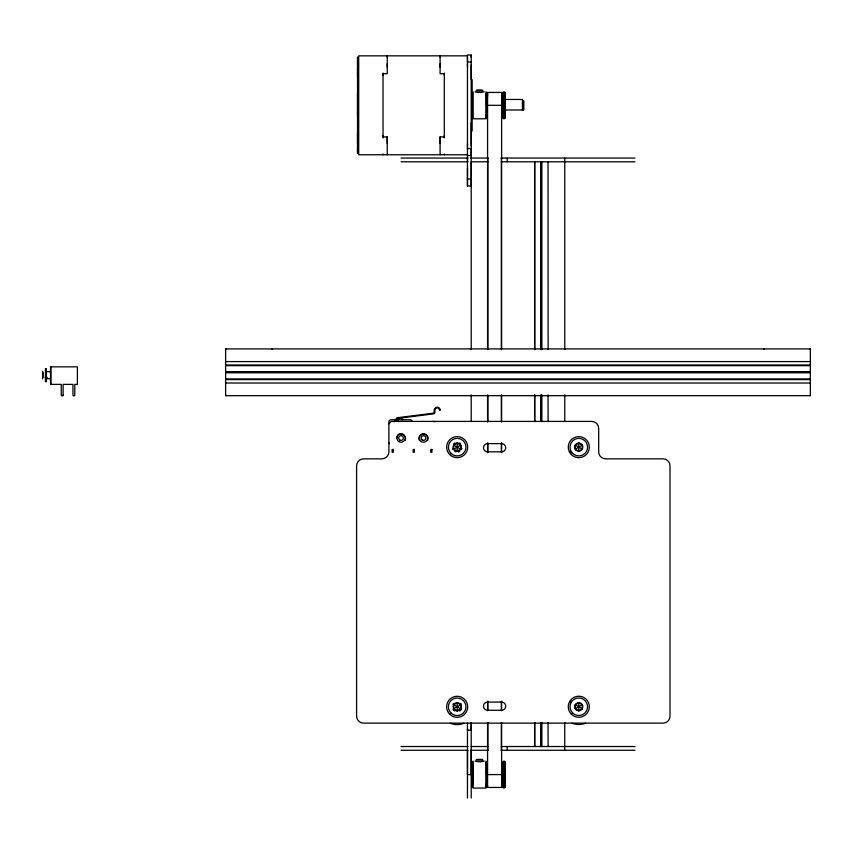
<?xml version="1.0" encoding="UTF-8"?>
<svg xmlns="http://www.w3.org/2000/svg" width="853" height="853" viewBox="0 0 853 853"><rect width="100%" height="100%" fill="white"/><g stroke="black" fill="none" stroke-linecap="round" stroke-linejoin="round"><path stroke-width="1.28" d="M357.535 152.57L357.535 145.98M357.535 143.464L357.535 67.152M357.535 64.636L357.535 58.057M387.241 143.485L387.241 136.917L383.029 136.917L383.029 73.699L387.241 73.699L387.241 55.84L387.241 57.215M440.095 143.485L440.095 136.917L444.306 136.917L444.306 73.699L440.095 73.699L440.095 55.84L440.095 57.215M467.465 750.267L467.465 774.588L471.208 774.588L471.208 750.267M467.465 723.131L467.465 730.147L471.208 730.147L471.208 723.131M471.208 62.034L467.465 62.034L467.465 55.018L471.208 55.018L471.208 185.997L467.465 185.997L467.465 154.105M467.465 57.215L467.465 148.582L471.208 148.582L471.208 155.598L467.465 155.598L467.465 143.485M471.208 57.364L471.208 55.018M472.498 785.304L472.498 763.872M485.943 786.253L485.943 784.12M485.943 762.923L485.943 788.065L473.074 788.065L473.074 761.121M485.943 116.978L485.943 114.835M485.943 93.638L485.943 118.78L473.074 118.78L473.074 91.836M486.53 785.304L486.53 784.28M486.53 774.588L486.53 763.872M486.53 116.019L486.53 114.995M486.53 105.314L486.53 94.598M501.617 785.741L501.617 787.458L487.575 787.458L487.575 785.741M487.575 787.458L487.575 722.694M487.575 710.72L487.575 701.411M487.575 452.591L487.575 443.272M487.575 421.99L487.575 395.376M487.575 348.802L487.575 92.433L501.617 92.433L501.617 96.208M501.617 787.458L501.617 722.694M501.617 710.72L501.617 701.411M501.617 452.591L501.617 443.272M501.617 421.99L501.617 395.376M501.617 348.802L501.617 92.433M502.897 785.304L502.897 784.28M502.897 774.588L502.897 763.872M502.897 116.019L502.897 114.995M502.897 105.314L502.897 94.598M503.483 786.253L503.483 784.12M503.483 762.923L503.483 788.065M503.483 116.978L503.483 114.835M503.483 93.638L503.483 118.78M504.656 786.253L504.656 762.923M504.656 116.978L504.656 109.642M504.656 106.188L504.656 93.638M505.243 785.304L505.243 763.872M505.243 116.019L505.243 109.451M505.243 105.314L505.243 94.598M505.179 99.46L522.431 99.46L522.431 109.984M523.603 109.984L523.603 100.643L523.603 109.984L504.166 109.984M225.618 349.495L226.205 348.909M810.35 395.099L809.828 395.685M396.826 438.015C397.125 431.074 407.702 434.017 405.25 440.361M763.606 349.293L764.16 348.909M388.883 423.749L391.218 421.414L591.662 421.414A7.016 7.016 0 0 1 598.678 428.43L598.678 451.823A7.016 7.016 0 0 0 605.694 458.839L662.994 458.839A7.016 7.016 0 0 1 670.01 465.855L670.01 716.115A7.016 7.016 0 0 1 662.994 723.131L363.613 723.131A7.016 7.016 0 0 1 356.597 716.115L356.597 465.855A7.016 7.016 0 0 1 363.613 458.839L381.856 458.839A7.016 7.016 0 0 0 388.883 451.823L388.883 422.118A2.335 2.335 0 0 1 391.218 419.772L410.858 419.772L412.5 421.414M453.668 445.117L457.176 443.091L460.684 445.117L460.684 449.168L457.176 451.194L453.668 449.168L453.668 445.117L460.684 449.168M453.668 449.168L460.684 445.117M575.285 445.117L578.792 443.091L582.311 445.117L582.311 449.168L578.792 451.194L575.285 449.168L575.285 445.117L582.311 449.168M575.285 449.168L582.311 445.117M453.668 704.781L457.176 702.755L460.684 704.781L460.684 708.832L457.176 710.858L453.668 708.832L453.668 704.781L460.684 708.832M453.668 708.832L460.684 704.781M575.285 704.717L578.792 702.691L582.311 704.717L582.311 708.758L578.792 710.784L575.285 708.758L575.285 704.717L582.311 708.758M575.285 708.758L582.311 704.717M484.173 91.847L483.726 91.953A4.99 0.81 0 0 1 483.203 92.071L483.065 92.092A5.203 1.184 0 0 1 482.094 92.273L481.849 92.305A5.129 1.493 0 0 1 477.168 92.305L476.923 92.263A5.203 1.184 0 0 1 476.017 92.103L475.814 92.071A4.99 0.81 0 0 1 475.302 91.953L475.046 91.9M484.173 761.132L483.726 761.228A4.99 0.81 0 0 1 483.203 761.345L483.065 761.377A5.203 1.184 0 0 1 482.094 761.548L481.849 761.58A5.129 1.493 0 0 1 477.168 761.58L476.923 761.548A5.203 1.184 0 0 1 476.017 761.388L475.814 761.345A4.99 0.81 0 0 1 475.302 761.228L475.046 761.175M467.465 55.84L358.708 55.84L358.708 143.485L358.708 154.766L467.465 154.777M476.731 90.109L482.297 90.109M476.006 90.813L483.011 90.813M487.575 105.314L501.617 105.314M401.038 158.05L468.009 158.05M470.6 158.05L488.161 158.05M501.031 158.05L634.973 158.05M401.038 161.793L468.009 161.793M487.841 161.793L471.208 161.793L471.208 349.602M501.351 161.793L634.973 161.793M467.465 178.981L471.208 178.981M225.618 361.587L810.35 361.587M225.618 364.988L810.35 364.988M225.618 365.66L810.35 365.66M46.393 371.673L50.338 371.673M225.618 371.801L810.35 371.801M225.618 372.292L810.35 372.292M43.076 372.836L42.938 372.836A5.502 4.766 0 0 1 43.087 373.465M225.618 372.782L810.35 372.782M45.134 377.516L47.331 377.516M46.393 378.689L50.338 378.689M225.618 378.935L810.35 378.935M225.618 379.606L810.35 379.606M225.618 383.008L810.35 383.008M395.664 421.137L396.826 421.137M401.038 746.524L468.009 746.524M471.208 746.524L487.841 746.524M501.351 746.524L634.973 746.524M401.038 750.267L468.009 750.267M470.6 750.267L488.161 750.267M501.031 750.267L634.973 750.267M476.731 759.394L482.297 759.394M476.006 760.098L483.011 760.098M487.575 774.588L501.617 774.588M439.455 409.504L440.191 409.515A6.024 4.265 0 0 1 440.265 410.197L439.562 410.197A4.606 3.252 0 0 0 439.487 409.589L439.434 409.451A2.335 2.335 0 0 0 434.881 410.197L434.881 412.159A1.759 1.759 0 0 1 433.345 413.897L397.615 418.407A1.173 1.173 0 0 0 396.592 419.559M809.764 348.909L810.35 349.495M271.819 348.909L272.363 349.293M226.141 395.685L225.618 395.099M440.201 409.6L440.159 409.408A3.039 3.039 0 0 0 434.188 410.197L434.124 412.5L433.335 413.193L397.53 417.703A1.866 1.866 0 0 0 395.899 419.559M578.792 443.091L578.792 451.194M578.792 702.691L578.792 710.784M564.761 158.05L564.761 349.602M564.761 394.886L564.761 421.521M564.761 722.544L564.729 750.267M548.021 161.793L548.127 349.602M548.021 394.886L548.127 421.521M548.021 722.544L548.127 746.524M541.847 161.793L541.847 349.602M541.847 394.886L541.847 421.521M541.847 722.544L541.847 746.524M541.378 161.793L541.378 349.602M541.378 394.886L541.378 421.521M541.378 722.544L541.378 746.524M540.909 161.793L540.909 349.602M540.909 394.886L540.909 421.521M540.909 722.544L540.909 746.524M534.735 161.793L534.735 349.602M534.735 394.886L534.735 421.521M534.735 722.544L534.735 746.524M534.628 161.793L534.628 349.602M534.628 394.886L534.628 421.521M534.628 722.544L534.628 746.524M522.431 99.46L522.431 100.249M507.226 158.05L507.226 161.793M507.226 746.524L507.226 750.267M505.243 92.423L505.243 118.194M505.243 761.697L505.243 787.479M504.656 91.836L504.656 118.78M504.656 761.121L504.656 788.065M503.483 91.836L503.483 95.781M503.483 761.121L503.483 764.459M502.897 92.423L502.897 118.194M502.897 761.697L502.897 787.479M501.351 158.05L501.351 349.602M501.351 394.886L501.351 421.521M501.351 442.835L501.351 452.165M501.351 701.241L501.351 710.56M501.351 722.544L501.351 750.267M487.841 158.05L487.841 349.602M487.841 394.886L487.841 421.521M487.841 442.835L487.841 452.165M487.841 701.241L487.841 710.56M487.841 722.544L487.841 750.267M487.575 92.433L487.575 96.208M486.53 92.423L486.53 118.194M486.53 761.697L486.53 787.479M485.943 91.836L485.943 95.781M485.943 761.121L485.943 764.459M472.498 92.423L472.498 117.949M472.498 761.697L472.498 787.479M472.146 79.585L472.146 131.031M471.208 64.849L471.208 79.382M471.208 122.853L471.208 145.767M471.208 394.886L471.208 421.521M471.208 722.544L471.208 797.981M467.465 63.826L467.465 67.131M467.465 158.05L467.465 161.729M467.465 168.222L467.465 185.997M467.465 728.75L467.465 797.981M457.176 443.091L457.176 451.194M457.176 702.755L457.176 710.858M444.306 73.006L444.306 75.096M444.306 135.52L444.306 137.877M444.306 153.977L444.306 154.766M440.095 63.826L440.095 67.131M440.095 136.917L440.095 154.777M427.705 440.361C430.211 432.14 416.776 432.14 419.281 440.361M402.915 419.772L401.177 418.183A4.19 4.19 0 0 0 399.972 418.183L398.234 419.772M387.241 63.826L387.241 67.131M387.241 136.917L387.241 154.777M383.029 73.006L383.029 75.096M383.029 135.52L383.029 137.877M383.029 153.977L383.029 154.766M357.535 57.023L357.535 77.804M357.535 93.606L357.535 117.01M357.535 132.812L357.535 153.593M50.956 366.843L50.956 384.383M46.393 368.571L46.393 381.781M45.454 368.571L45.454 381.781M42.65 371.375L42.65 378.977M461.356 709.216A4.83 4.83 0 0 1 459.596 710.986M454.756 710.986A4.83 4.83 0 0 1 452.986 709.216M452.986 704.386A4.83 4.83 0 0 1 453.753 703.384M460.588 703.384A4.83 4.83 0 0 1 461.356 704.386M463.989 723.259A17.806 17.806 0 0 1 450.363 723.259M461.846 448.39A4.83 4.83 0 0 1 461.356 449.563M455.918 451.813A4.83 4.83 0 0 1 454.756 451.333M452.986 449.563A4.83 4.83 0 0 1 452.506 448.39M453.753 443.72A4.83 4.83 0 0 1 454.756 442.952M459.596 442.952A4.83 4.83 0 0 1 460.588 443.72M571.073 453.018A8.317 8.317 0 0 1 569.751 451.301M569.751 702.573A8.317 8.317 0 0 1 571.073 700.857M585.616 723.195A17.806 17.806 0 0 1 571.979 723.195M389.394 443.667A1.173 1.173 0 0 1 388.883 442.696M433.313 421.414A2.335 2.335 0 0 1 434.614 421.808M394.225 421.766A2.335 2.335 0 0 1 398.266 421.766M43.087 376.887A5.502 4.766 0 0 1 42.959 377.516M43.087 375.8A5.502 4.766 0 0 0 42.959 375.171A5.502 4.766 0 0 0 43.087 374.552M477.488 90.397A4.126 2.058 -90 0 0 478.501 90.397A4.126 4.126 0 0 0 480.527 90.397A4.126 2.058 -90 0 0 481.54 90.397M63.122 395.142L62.184 396.08L61.256 395.142L61.256 384.383L50.498 384.383L50.498 366.843L77.388 366.843L77.388 384.383L74.819 384.383L74.744 395.504L73.529 396.005L72.942 395.142L72.942 384.383L63.122 384.383L63.122 395.142M459.596 451.333L458.434 451.834A4.83 4.83 0 0 0 459.596 451.333M810.35 348.909L225.618 348.909L225.618 395.685L810.35 395.685L810.35 348.909M501.617 443.635L487.575 443.635A4.094 4.094 0 0 0 483.491 447.729A4.094 4.094 0 0 0 487.575 451.823L501.617 451.823A4.094 4.094 0 0 0 505.701 447.729A4.094 4.094 0 0 0 501.617 443.635M393.318 449.478L392.156 449.478L392.156 452.282L393.318 452.282L393.318 449.478M414.377 449.478L413.204 449.478L413.204 452.282L414.377 452.282L414.377 449.478M431.917 449.478L430.744 449.478L430.744 452.282L431.917 452.282L431.917 449.478M501.617 702.083L487.575 702.083A4.094 4.094 0 0 0 483.491 706.177A4.094 4.094 0 0 0 487.575 710.272L501.617 710.272A4.094 4.094 0 0 0 505.701 706.177A4.094 4.094 0 0 0 501.617 702.083M454.308 709.664A4.052 4.052 0 0 0 461.089 707.851A4.052 4.052 0 0 0 456.12 702.893A4.052 4.052 0 0 0 454.308 709.664M449.734 714.249A10.524 10.524 0 0 0 467.337 709.525A10.524 10.524 0 0 0 454.446 696.634A10.524 10.524 0 0 0 449.734 714.249M450.97 713.001A8.775 8.775 0 0 0 465.642 709.078A8.775 8.775 0 0 0 454.905 698.33A8.775 8.775 0 0 0 450.97 713.001M454.308 450.011A4.052 4.052 0 0 0 461.089 448.188A4.052 4.052 0 0 0 456.12 443.229A4.052 4.052 0 0 0 454.308 450.011M449.734 454.585A10.524 10.524 0 0 0 467.337 449.862A10.524 10.524 0 0 0 454.446 436.971A10.524 10.524 0 0 0 449.734 454.585M450.97 453.348A8.775 8.775 0 0 0 465.642 449.414A8.775 8.775 0 0 0 454.905 438.666A8.775 8.775 0 0 0 450.97 453.348M575.935 450.011A4.052 4.052 0 0 0 582.706 448.188A4.052 4.052 0 0 0 577.748 443.229A4.052 4.052 0 0 0 575.935 450.011M571.35 454.585A10.524 10.524 0 0 0 588.965 449.862A10.524 10.524 0 0 0 576.074 436.971A10.524 10.524 0 0 0 571.35 454.585M572.598 453.348A8.775 8.775 0 0 0 587.269 449.414A8.775 8.775 0 0 0 576.532 438.666A8.775 8.775 0 0 0 572.598 453.348M575.935 709.6A4.052 4.052 0 0 0 582.706 707.787A4.052 4.052 0 0 0 577.748 702.819A4.052 4.052 0 0 0 575.935 709.6M571.35 714.174A10.524 10.524 0 0 0 588.965 709.461A10.524 10.524 0 0 0 576.074 696.57A10.524 10.524 0 0 0 571.35 714.174M572.598 712.937A8.775 8.775 0 0 0 587.269 709.003A8.775 8.775 0 0 0 576.532 698.266A8.775 8.775 0 0 0 572.598 712.937M421.393 441.662A4.212 4.212 0 0 0 427.705 438.015A4.212 4.212 0 0 0 421.393 434.369A4.212 4.212 0 0 0 421.393 441.662M398.937 441.662A4.212 4.212 0 0 0 405.25 438.015A4.212 4.212 0 0 0 398.937 434.369A4.212 4.212 0 0 0 398.937 441.662M399.737 439.967A2.335 2.335 0 0 0 403.373 438.175A2.335 2.335 0 0 0 400.004 435.926A2.335 2.335 0 0 0 399.737 439.967M422.192 439.967A2.335 2.335 0 0 0 425.828 438.175A2.335 2.335 0 0 0 422.459 435.926A2.335 2.335 0 0 0 422.192 439.967"/></g></svg>
